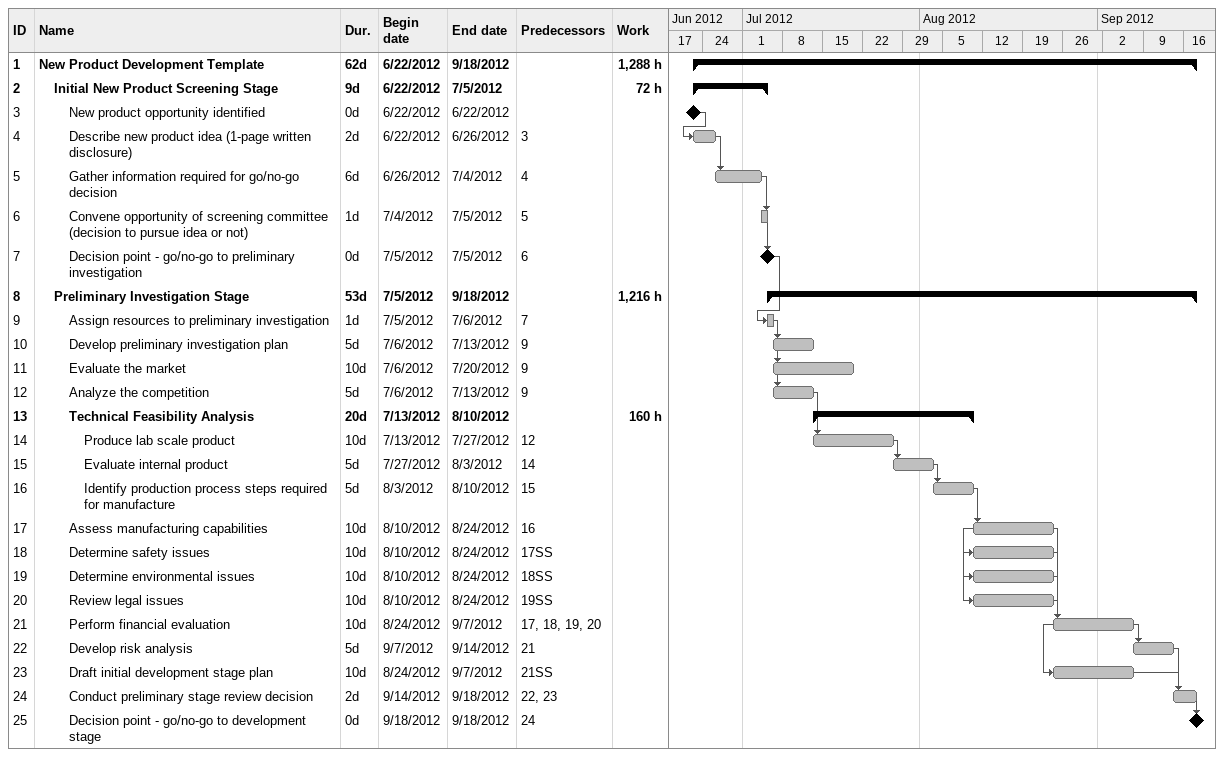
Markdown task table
| ID | Level | Task | Duration | Start | Finish | Predecessors | Work (h) |
|---|---|---|---|---|---|---|---|
| 1 | 1 | **New Product Development Template** | 62d | 2012-06-22 | 2012-09-18 |  | 1288 |
| 2 | 2 | **Initial New Product Screening Stage** | 9d | 2012-06-22 | 2012-07-05 |  | 72 |
| 3 | 3 | New product opportunity identified | 0d | 2012-06-22 | 2012-06-22 |  |  |
| 4 | 3 | Describe new product idea (1-page written disclosure) | 2d | 2012-06-22 | 2012-06-26 | 3 |  |
| 5 | 3 | Gather information required for go/no-go decision | 6d | 2012-06-26 | 2012-07-04 | 4 |  |
| 6 | 3 | Convene opportunity of screening committee (decision to pursue idea or not) | 1d | 2012-07-04 | 2012-07-05 | 5 |  |
| 7 | 3 | Decision point - go/no-go to preliminary investigation | 0d | 2012-07-05 | 2012-07-05 | 6 |  |
| 8 | 2 | **Preliminary Investigation Stage** | 53d | 2012-07-05 | 2012-09-18 |  | 1216 |
| 9 | 3 | Assign resources to preliminary investigation | 1d | 2012-07-05 | 2012-07-06 | 7 |  |
| 10 | 3 | Develop preliminary investigation plan | 5d | 2012-07-06 | 2012-07-13 | 9 |  |
| 11 | 3 | Evaluate the market | 10d | 2012-07-06 | 2012-07-20 | 9 |  |
| 12 | 3 | Analyze the competition | 5d | 2012-07-06 | 2012-07-13 | 9 |  |
| 13 | 3 | **Technical Feasibility Analysis** | 20d | 2012-07-13 | 2012-08-10 |  | 160 |
| 14 | 4 | Produce lab scale product | 10d | 2012-07-13 | 2012-07-27 | 12 |  |
| 15 | 4 | Evaluate internal product | 5d | 2012-07-27 | 2012-08-03 | 14 |  |
| 16 | 4 | Identify production process steps required for manufacture | 5d | 2012-08-03 | 2012-08-10 | 15 |  |
| 17 | 3 | Assess manufacturing capabilities | 10d | 2012-08-10 | 2012-08-24 | 16 |  |
| 18 | 3 | Determine safety issues | 10d | 2012-08-10 | 2012-08-24 | 17SS |  |
| 19 | 3 | Determine environmental issues | 10d | 2012-08-10 | 2012-08-24 | 18SS |  |
| 20 | 3 | Review legal issues | 10d | 2012-08-10 | 2012-08-24 | 19SS |  |
| 21 | 3 | Perform financial evaluation | 10d | 2012-08-24 | 2012-09-07 | 17, 18, 19, 20 |  |
| 22 | 3 | Develop risk analysis | 5d | 2012-09-07 | 2012-09-14 | 21 |  |
| 23 | 3 | Draft initial development stage plan | 10d | 2012-08-24 | 2012-09-07 | 21SS |  |
| 24 | 3 | Conduct preliminary stage review decision | 2d | 2012-09-14 | 2012-09-18 | 22, 23 |  |
| 25 | 3 | Decision point - go/no-go to development stage | 0d | 2012-09-18 | 2012-09-18 | 24 |  |
